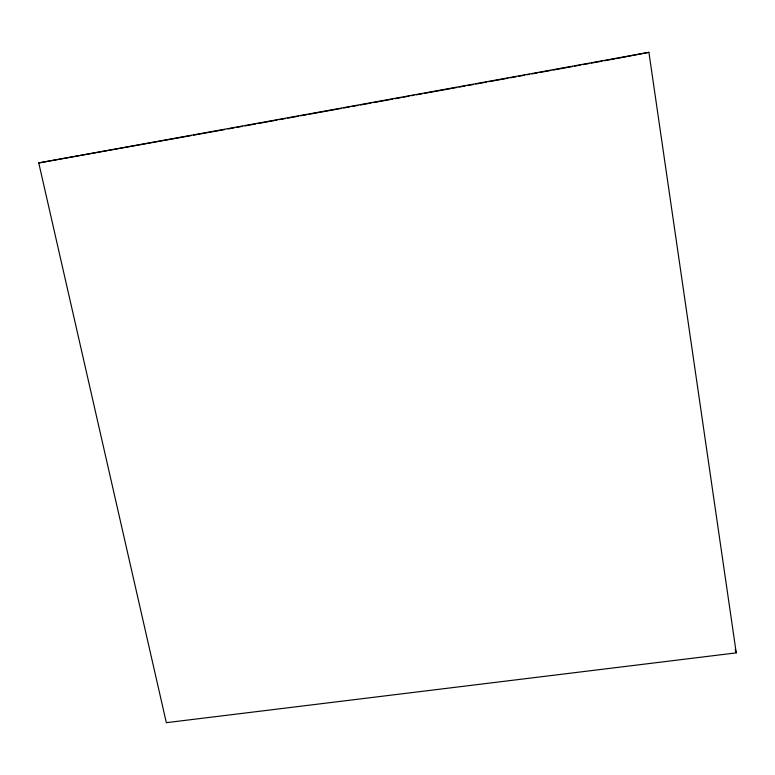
<?xml version="1.0" encoding="UTF-8"?>
<svg xmlns="http://www.w3.org/2000/svg" width="775" height="775" viewBox="0 0 775 775"><rect width="100%" height="100%" fill="white"/><g stroke="black" fill="none" stroke-linecap="round" stroke-linejoin="round"><path stroke-width="1.16" d="M616.27 58.609L648.908 52.322L736.25 652.879L166.334 722.678L38.75 162.924L648.908 52.322M228.208 128.941L234.157 127.856M236.54 127.429L242.498 126.344M244.871 125.918L255.585 123.971M257.968 123.545L277.014 120.096M279.397 119.66L285.345 118.585M287.728 118.149L298.443 116.211M300.816 115.775L306.774 114.7M309.157 114.264L341.291 108.442M343.674 108.006L349.622 106.931M352.005 106.504L357.963 105.419M360.336 104.993L371.051 103.046M373.434 102.62L392.479 99.161M394.863 98.735L400.811 97.65M403.194 97.224L409.142 96.148M411.525 95.712L413.908 95.277M416.282 94.85L422.239 93.775M424.623 93.339L456.756 87.517M459.139 87.081L465.087 86.006M467.47 85.57L473.428 84.494M475.802 84.058L486.516 82.121M488.899 81.685L507.945 78.236M510.328 77.81L516.276 76.725M518.659 76.299L524.607 75.214M526.99 74.788L529.373 74.352M531.747 73.925L537.705 72.84M540.088 72.414L550.802 70.467M553.176 70.041L572.221 66.592M574.604 66.156L580.553 65.081M582.936 64.645L588.893 63.569M591.267 63.133L601.981 61.196M604.364 60.76L615.079 58.822M38.75 162.924L191.27 135.567M193.653 135.141L224.634 129.58M735.204 649.402L736.25 652.879"/></g></svg>
